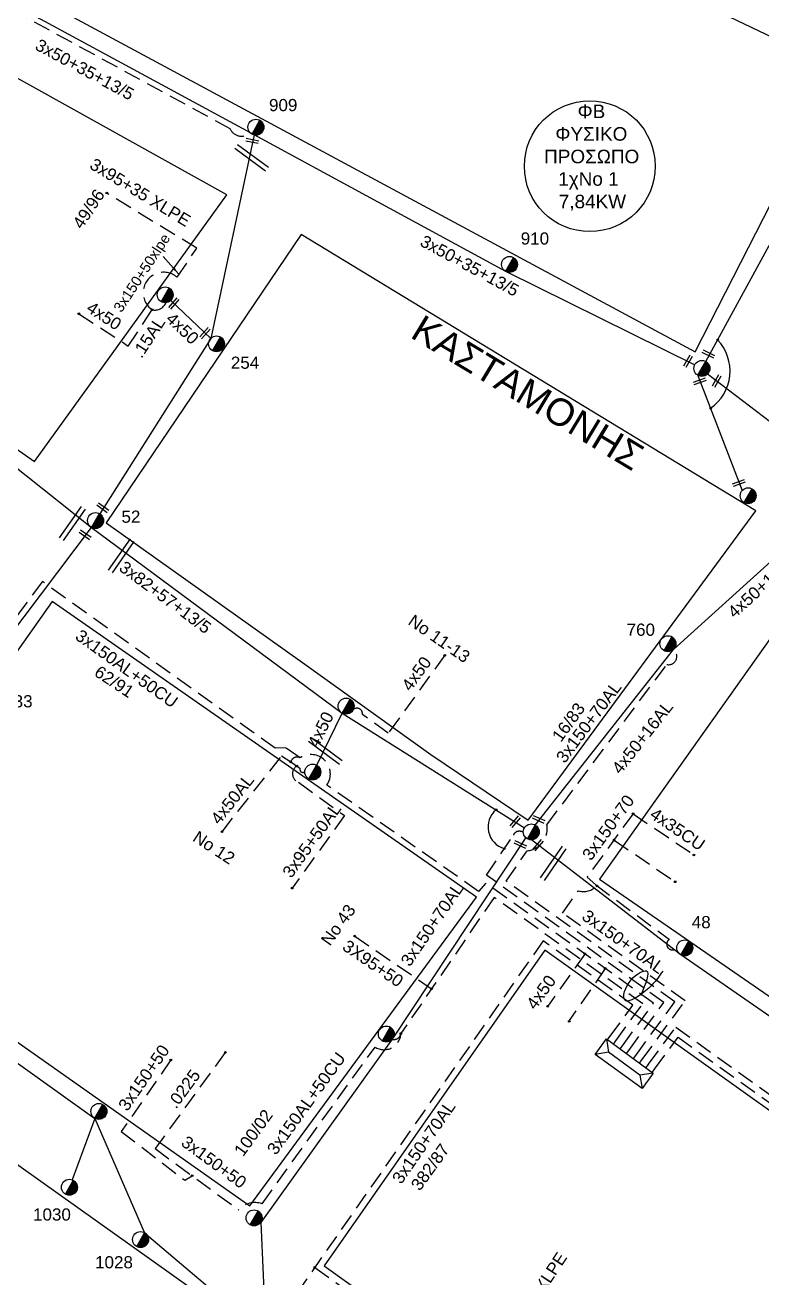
# Model space of a CAD drawing. Header units: millimetres. Extents: x 7477 to 9676, y 1828 to 2857.
# Drawn here: x 8109.8 to 8218.8, y 2212.9 to 2398.1 of the extents above; entities that cross this region are included whole.
import ezdxf
from ezdxf.enums import TextEntityAlignment as Align

# ---------------------------------------------------------------- set-up
doc = ezdxf.new("R2010")
doc.units = ezdxf.units.MM
doc.linetypes.add('DASHED', pattern=[19.05, 12.7, -6.35])
for name, color, linetype, lineweight in [('.0225', 7, 'DASHED', 30), ('.15AL', 7, 'Continuous', 30), ('3x150+50', 7, 'Continuous', 30), ('3x150+50 XLPE', 7, 'SYN_LINE', 30), ('3x150+70', 7, 'Continuous', 30), ('3x150+70AL', 7, 'DASHED', 30), ('3x150AL+50CU', 7, 'Continuous', 30), ('3X48+38', 7, 'Continuous', 30), ('3x50+35+13_5', 7, 'Continuous', 30), ('3x82+57+13_5', 7, 'Continuous', 30), ('3X95+50', 7, 'Continuous', 30), ('3x95+50AL', 7, 'Continuous', 30), ('4x35CU', 7, 'DASHED', 30), ('4x50', 7, 'Continuous', 30), ('4x50+16AL', 7, 'Continuous', 30), ('4x50+16CU', 7, 'Continuous', 30), ('4x50AL', 7, 'Continuous', 30), ('text διευθύνσεων', 250, 'Continuous', 30), ('Υπόβαθρο ΔΕΗ', 7, 'Continuous', 30)]:
    doc.layers.add(name, color=color, linetype=linetype, lineweight=lineweight)
for name, color, linetype in [('TEXT ΚΑΛΩΔΙΩΝ', 7, 'Continuous'), ('Άγνωστα', 7, 'Continuous'), ('ΑΓΝΩΣΤΟ ΕΝΑΕΡΙΟ ΚΑΛΩΔΙΟ', 7, 'Continuous'), ('ΑΓΝΩΣΤΟ ΥΠΟΓΕΙΟ ΚΑΛΩΔΙΟ', 7, 'DASHED'), ('Επιγραφές - Σχήματα', 7, 'Continuous'), ('Μηχανική τομή', 7, 'Continuous'), ('Στύλος ΦΜ', 7, 'Continuous'), ('Στύλος ΦΜ @ 1', 7, 'Continuous'), ('Συνδέσεις', 7, 'Continuous'), ('Τομή', 7, 'Continuous'), ('Υποσταθμός πόλεως', 7, 'Continuous'), ('Υπόγεια καλώδια Παροχών ΧΤ   4x50AL', 7, 'DASHED')]:
    doc.layers.add(name, color=color, linetype=linetype)
doc.styles.add('arial', font='ARIAL.TTF')
doc.styles.get("Standard").update_dxf_attribs({"font": 'ARIAL.TTF'})
doc.linetypes.add('SYN_LINE', pattern='A,0.5,-0.0001,["/\\/\\/\\/",Standard,S=0.1,R=0,X=0,Y=-0.05],-0.25', length=0.7501)
doc.dimstyles.new('ISO-25', dxfattribs={"dimtxt": 2.5, "dimasz": 2.5, "dimexe": 1.25, "dimexo": 0.625, "dimtad": 1, "dimtxsty": 'Standard', "dimcen": 2.5, "dimadec": 0, "dimazin": 0, "dimtfac": 1, "dimtmove": 0, "dimatfit": 3, "dimfxl": 1, "dimarcsym": 0})

# ---------------------------------------------------------------- blocks, each defined once
blk = doc.blocks.new('ΥΠΑΡΧΩΝ ΤΣΙΜΕΝΤΕΝΙΟΣ ΣΤΥΛΟΣ')
at = {"layer": 'Στύλος ΦΜ'}
blk.add_hatch(color=7, dxfattribs=at).paths.add_polyline_path([(-1.29, -2.28, 0.574793), (2.62, 0, 0.268822), (1.3, 2.27)])
at = {"layer": 'Στύλος ΦΜ', "color": 7}
blk.add_line((-1.29, -2.28), (1.3, 2.27), dxfattribs=at)
blk.add_circle((0, 0), 2.62, dxfattribs=at)
at = {"layer": 'Στύλος ΦΜ', "flags": 4}
for tag, p in [('ΑΡΙΘΜΟΣ', (-4.68, 8.05)), ('ΤΥΠΟΣ', (-4.91, 3.03))]:
    blk.add_attdef(tag, p, '', height=4, dxfattribs=at)
blk = doc.blocks.new('ΥΠΟΣΤΑΘΜΟΣ ΠΟΛΕΩΣ 8 ΑΝΑΧΩΡΗΣΕΩΝ')
at = {"layer": 'Υποσταθμός πόλεως', "linetype": 'Continuous', "ltscale": 40}
for p, q in [((-8.18, -2.82), (-8.18, -4)), ((-5.9, -2.82), (-5.9, -4)), ((-3.55, -2.82), (-3.55, -4)), ((-1.28, -2.82), (-1.28, -4)), ((1.23, -2.82), (1.23, -4)), ((3.56, -2.82), (3.56, -4)), ((6.03, -2.82), (6.03, -4)), ((8.16, -2.82), (8.16, -4))]:
    blk.add_line(p, q, dxfattribs=at)
blk.add_lwpolyline([(-8.57, 2.82), (8.57, 2.82), (8.57, -2.82), (-8.57, -2.82)], close=True, dxfattribs=at)
for points in [[(-5.75, 0), (-8.57, 2.82)], [(5.75, 0), (8.57, 2.82)], [(-8.57, -2.82), (-5.75, 0)], [(-5.75, 0), (5.75, 0)], [(8.57, -2.82), (5.75, 0)]]:
    blk.add_lwpolyline(points, dxfattribs=at)
at = {"layer": 'Υποσταθμός πόλεως', "linetype": 'SYN_LINE', "ltscale": 40, "flags": 1}
for tag, p in [('ΜΕΤΑΣΧΗΜΑΤΙΣΜΟΣ', (9.59, 1.44)), ('ΙΣΧΥΣ', (9.57, -1.35)), ('ΑΡΙΘΜΟΣ', (9.69, -4.07))]:
    blk.add_attdef(tag, p, '', height=1.8, dxfattribs=at)
blk = doc.blocks.new('ΤΟΜΗ')
at = {"layer": 'Τομή', "ltscale": 40}
for p, q in [((-5.68, 0), (17.06, 0)), ((-5.68, -2.77), (17.06, -2.77))]:
    blk.add_line(p, q, dxfattribs=at)
blk = doc.blocks.new('_ΣΥΝΔΕΣΗ')
at = {"layer": 'Συνδέσεις', "linetype": 'SYN_LINE', "ltscale": 40}
blk.add_hatch(color=256, dxfattribs=at).paths.add_polyline_path([(0.5, -0.01, 1), (-0.5, -0.01, 1)])
at = {"layer": 'Συνδέσεις'}
blk.add_circle((0, -0.01), 0.5, dxfattribs=at)
blk = doc.blocks.new('ΜΗΧΑΝΙΚΗ ΤΟΜΗ')
at = {"layer": 'Μηχανική τομή', "ltscale": 40}
for p, q in [((-1.89, 0.78), (5.69, 0.78)), ((-1.89, -0.77), (5.69, -0.77))]:
    blk.add_line(p, q, dxfattribs=at)

msp = doc.modelspace()

# ---------------------------------------------------------------- linework, layer by layer
at = {"layer": '.0225', "color": 6, "linetype": 'DASHED', "lineweight": -3, "ltscale": 0.2}
msp.add_lwpolyline([(8139.44, 2246.22), (8129.1, 2232.05)], dxfattribs=at)
at = {"layer": '.15AL', "color": 1, "linetype": 'DASHED', "lineweight": -3, "ltscale": 0.2}
msp.add_lwpolyline([(8125.1, 2350.63), (8128.63, 2356, 0.374396), (8130.65, 2357.03, -36.717216)], format="xyb", dxfattribs=at)
at = {"lineweight": -3, "ltscale": 0.2}
msp.add_circle((8193.32, 2377.21), 9.67, dxfattribs=at)
at = {"layer": '3x150+50', "color": 6, "linetype": 'DASHED', "lineweight": -3, "ltscale": 0.2}
for points in [[(8131.39, 2245.11), (8124.06, 2234.53)], [(8124.06, 2234.53), (8133.44, 2227.34), (8134.53, 2228)]]:
    msp.add_lwpolyline(points, dxfattribs=at)
msp.add_lwpolyline([(8129.1, 2232.05), (8129.07, 2232.01), (8141.46, 2222.92, -0.318493), (8144.87, 2223.85)], format="xyb", dxfattribs=at)
at = {"layer": '3x150+50', "color": 173, "linetype": 'DASHED', "lineweight": -3, "ltscale": 0.2}
msp.add_lwpolyline([(8152.66, 2214.44), (8168.24, 2203.29, -0.589207), (8172.47, 2200.04), (8194.58, 2184.02, -0.884338), (8198.35, 2181.31), (8214.87, 2169.55, -0.416709), (8218.89, 2169.87), (8224.41, 2177.64), (8210.4, 2187.87)], format="xyb", dxfattribs=at)
at = {"layer": '3x150+50 XLPE', "color": 1, "linetype": 'DASHED', "lineweight": -3, "ltscale": 0.2}
msp.add_lwpolyline([(8128.63, 2356, -1.062526), (8132.31, 2360.8), (8135.24, 2365.08), (8121.92, 2373.25)], format="xyb", dxfattribs=at)
at = {"layer": '3x150+70', "color": 151, "linetype": 'DASHED', "lineweight": -3, "ltscale": 0.2}
msp.add_lwpolyline([(8199.72, 2281.5), (8192.91, 2272.14), (8194.2, 2271), (8205.09, 2262.93, 1.193742), (8206.18, 2261.69, 1.94814)], format="xyb", dxfattribs=at)
msp.add_lwpolyline([(8196.9, 2277.6), (8205.95, 2271.45)], dxfattribs=at)
at = {"layer": '3x150+70AL', "color": 2, "linetype": 'DASHED', "lineweight": -3, "ltscale": 0.2}
msp.add_lwpolyline([(8200.1, 2245.79), (8205.89, 2253.7), (8180.97, 2271.56), (8184.08, 2276.03, 0.429679), (8186.99, 2279.88), (8204.7, 2303.56, 0.806697), (8205.68, 2305.78)], format="xyb", dxfattribs=at)
at = {"layer": '3x150+70AL', "color": 30, "linetype": 'DASHED', "lineweight": -3, "ltscale": 0.2}
msp.add_lwpolyline([(8199.09, 2246.52), (8204.28, 2253.62), (8178.06, 2272.41), (8182.02, 2278.34, -0.488175), (8183.49, 2278.72, 0.488175)], format="xyb", dxfattribs=at)
at = {"layer": '3x150+70AL', "color": 151, "linetype": 'DASHED', "lineweight": -3, "ltscale": 0.2}
msp.add_lwpolyline([(8201.02, 2245.12), (8207.41, 2253.85), (8189.29, 2266.83), (8191.59, 2270.12, 0.282283), (8194.39, 2270.87, -0.731827)], format="xyb", dxfattribs=at)
at = {"layer": '3x150+70AL', "color": 6, "linetype": 'DASHED', "lineweight": -3, "ltscale": 0.2}
msp.add_lwpolyline([(8197.16, 2247.94), (8201.15, 2253.41), (8179.19, 2269.14), (8165.39, 2249.01, -0.448852), (8164.13, 2248.17, -1.568504)], format="xyb", dxfattribs=at)
at = {"layer": '3x150+70AL', "color": 173, "linetype": 'DASHED', "lineweight": -3, "ltscale": 0.2}
msp.add_lwpolyline([(8196.3, 2248.57), (8199.7, 2253.22), (8186.43, 2262.73), (8146.9, 2206.2), (8147.74, 2205.5, -0.558582), (8147.35, 2202.76, -1.797923)], format="xyb", dxfattribs=at)
at = {"layer": '3x150+70AL', "color": 5, "linetype": 'DASHED', "lineweight": -3, "ltscale": 0.2}
msp.add_lwpolyline([(8201.97, 2244.42), (8206.02, 2249.96), (8271.53, 2203.05)], dxfattribs=at)
at = {"layer": '3x150+70AL', "color": 133, "linetype": 'DASHED', "lineweight": -3, "ltscale": 0.2}
msp.add_lwpolyline([(8202.89, 2243.75), (8206.36, 2248.49), (8259.6, 2210.37), (8243.45, 2189.14), (8226.71, 2163.92, 0.32682), (8226.78, 2162.6, 0.478916)], format="xyb", dxfattribs=at)
at = {"layer": '3x150AL+50CU', "color": 1, "linetype": 'DASHED', "lineweight": -3, "ltscale": 0.2}
msp.add_lwpolyline([(8198.15, 2247.21), (8202.75, 2253.5), (8177.96, 2271.25), (8176.88, 2270.03), (8154.45, 2285.74, 0.827347), (8150.52, 2289.77), (8148.38, 2291.23), (8146.79, 2291.19), (8112.42, 2315.83), (8087.91, 2283.02), (8080.48, 2270.45, 0.497418), (8079.13, 2268.1, -5.54402)], format="xyb", dxfattribs=at)
at = {"layer": '3x150AL+50CU', "color": 6, "linetype": 'DASHED', "lineweight": -3, "ltscale": 0.2}
msp.add_lwpolyline([(8144.87, 2223.85), (8161.57, 2247.02, 0.579136), (8165.39, 2249.01, -26.499243)], format="xyb", dxfattribs=at)
at = {"layer": '3X48+38', "color": 6, "linetype": 'Continuous', "lineweight": -3, "ltscale": 0.2}
msp.add_lwpolyline([(8210.47, 2348.35), (8221.57, 2368.65), (8234.47, 2400.25)], dxfattribs=at)
at = {"layer": '3x50+35+13_5', "color": 85, "linetype": 'Continuous', "lineweight": -3, "ltscale": 0.2}
for points in [[(8093.84, 2408.83), (8109.73, 2400.27), (8143.11, 2382.18), (8180.87, 2361.68), (8208.83, 2347.85)], [(8210.72, 2346.5), (8232.46, 2329.97), (8252.27, 2315.9), (8272.66, 2301.38), (8295.1, 2286.63)]]:
    msp.add_lwpolyline(points, dxfattribs=at)
at = {"layer": '3x50+35+13_5', "color": 6, "linetype": 'Continuous', "lineweight": -3, "ltscale": 0.2}
msp.add_lwpolyline([(8209.31, 2346.3), (8215.84, 2329.28)], dxfattribs=at)
at = {"layer": '3x82+57+13_5', "color": 2, "linetype": 'Continuous', "lineweight": -3, "ltscale": 0.2}
msp.add_lwpolyline([(8097.63, 2341.28), (8119.68, 2323.81)], dxfattribs=at)
at = {"layer": '3x82+57+13_5', "color": 30, "linetype": 'Continuous', "lineweight": -3, "ltscale": 0.2}
msp.add_lwpolyline([(8119.68, 2323.81), (8156.72, 2296.39), (8183.67, 2279.44)], dxfattribs=at)
at = {"layer": '3x82+57+13_5', "color": 151, "linetype": 'Continuous', "lineweight": -3, "ltscale": 0.2}
msp.add_lwpolyline([(8266.81, 2219.38), (8232.73, 2242.68), (8206.78, 2260.65), (8184.68, 2277.63)], dxfattribs=at)
at = {"layer": '3X95+50', "color": 6, "linetype": 'DASHED', "lineweight": -3, "ltscale": 0.2}
msp.add_lwpolyline([(8158.57, 2263.42), (8169.93, 2255.63)], dxfattribs=at)
at = {"layer": '3x95+50AL', "color": 1, "linetype": 'DASHED', "lineweight": -3, "ltscale": 0.2}
msp.add_lwpolyline([(8150, 2288.55, 0.620776), (8150.26, 2286.15), (8157.06, 2281.22), (8149.33, 2270.51)], format="xyb", dxfattribs=at)
at = {"layer": '4x35CU', "color": 151, "linetype": 'DASHED', "lineweight": -3, "ltscale": 0.2}
msp.add_lwpolyline([(8199.72, 2281.5), (8208.71, 2275.41)], dxfattribs=at)
at = {"layer": '4x50', "color": 1, "linetype": 'Continuous', "lineweight": -3, "ltscale": 0.2}
msp.add_lwpolyline([(8131.38, 2357.36), (8137.29, 2351.77)], dxfattribs=at)
at = {"layer": '4x50', "color": 1, "linetype": 'DASHED', "lineweight": -3, "ltscale": 0.2}
msp.add_lwpolyline([(8117.79, 2355.4), (8125.1, 2350.63)], dxfattribs=at)
at = {"layer": '4x50', "color": 30, "linetype": 'DASHED', "lineweight": -3, "ltscale": 0.2}
msp.add_lwpolyline([(8171.88, 2304.92), (8163.53, 2293.39), (8159.7, 2296.16, 0.728939), (8158.35, 2296.87, 82.556598)], format="xyb", dxfattribs=at)
at = {"layer": '4x50', "color": 30, "linetype": 'Continuous', "lineweight": -3, "ltscale": 0.2}
msp.add_lwpolyline([(8152.95, 2288.69), (8156.72, 2296.39)], dxfattribs=at)
at = {"layer": '4x50+16AL', "color": 2, "linetype": 'Continuous', "lineweight": -3, "ltscale": 0.2}
for points in [[(8185.25, 2279.83), (8205.68, 2305.78), (8232.46, 2329.97)], [(8183.84, 2277.98), (8164.13, 2248.17), (8144.67, 2221.1), (8145.39, 2205.54)], [(8080.2, 2266.01), (8097.32, 2252.78), (8120.17, 2236.48), (8127.51, 2219.58), (8144.54, 2205.12)], [(8120.17, 2236.48), (8116.8, 2227.39)]]:
    msp.add_lwpolyline(points, dxfattribs=at)
at = {"layer": '4x50+16CU', "color": 1, "linetype": 'Continuous', "lineweight": -3, "ltscale": 0.2}
msp.add_lwpolyline([(8080.23, 2268.07), (8088.99, 2282.54), (8102.29, 2300.82), (8119.68, 2323.81)], dxfattribs=at)
at = {"layer": '4x50AL', "color": 1, "linetype": 'DASHED', "lineweight": -3, "ltscale": 0.2}
for points in [[(8138.96, 2278.83), (8147.77, 2290.05), (8149.11, 2289.16, -0.471017), (8150.52, 2289.77, 0.648154)], [(8149.11, 2289.16), (8150.46, 2288.23, 0.742394), (8151.18, 2287.71, 0.850162)]]:
    msp.add_lwpolyline(points, format="xyb", dxfattribs=at)
at = {"layer": 'Άγνωστα', "color": 1, "linetype": 'DASHED', "ltscale": 0.2}
msp.add_lwpolyline([(8195.59, 2258.61), (8190.28, 2250.95)], dxfattribs=at)
at = {"layer": 'ΑΓΝΩΣΤΟ ΕΝΑΕΡΙΟ ΚΑΛΩΔΙΟ', "color": 1, "linetype": 'Continuous', "lineweight": -3, "ltscale": 0.2}
msp.add_lwpolyline([(8143.72, 2381.83), (8137.29, 2351.77), (8120.89, 2325.83)], dxfattribs=at)
at = {"layer": 'ΑΓΝΩΣΤΟ ΥΠΟΓΕΙΟ ΚΑΛΩΔΙΟ', "color": 85, "linetype": 'DASHED', "lineweight": -3, "ltscale": 0.2}
msp.add_lwpolyline([(8088.58, 2410.22, 0.538103), (8094.44, 2407.69), (8140.13, 2382.79, 0.535113), (8143.11, 2382.18, -102.691025)], format="xyb", dxfattribs=at)
at = {"layer": 'Υπόβαθρο ΔΕΗ', "lineweight": -3}
for points in [[(8230.25, 2391.49), (8104.64, 2451.47), (8085.75, 2416.04), (8208.87, 2349.76)], [(8139.67, 2372.96), (8106.66, 2391.36), (8080.79, 2354.9), (8111.23, 2333.56)], [(8184.22, 2280.57), (8217.87, 2326.28), (8150.66, 2367.1), (8121.83, 2324.49), (8150.84, 2303.87), (8169.82, 2290.24), (8184.22, 2280.57)], [(8290, 2273.32), (8227.35, 2317.78), (8194.73, 2271.82), (8257.5, 2228.56)], [(8250.27, 2215.9), (8186.67, 2261.33), (8154.05, 2214.68), (8217.09, 2169.56)], [(8134.4, 2211.39), (8101.01, 2165.49), (8101.01, 2165.49), (8039.06, 2209.08), (8072.48, 2255.42), (8072.48, 2255.42)]]:
    msp.add_lwpolyline(points, close=True, dxfattribs=at)
for points in [[(8113.87, 2312.85), (8081.42, 2266.94), (8143.08, 2223.55), (8176.57, 2269.15), (8176.57, 2269.15)], [(8176.57, 2269.15), (8113.87, 2312.85), (8113.87, 2312.85)]]:
    msp.add_lwpolyline(points, dxfattribs=at)
for centre, radius, start, end in [((8207.36, 2346.94), 6.69, 304.7072, 43.4952), ((8181.6, 2279.54), 3.32, 130.0867, 253.9178)]:
    msp.add_arc(centre, radius, start, end, dxfattribs=at)
msp.add_spline([(8204.09, 2258.23), (8202.03, 2255.74), (8198.49, 2253.94), (8199.44, 2256.97), (8201.68, 2258.27), (8200.84, 2254.65)], degree=3, dxfattribs=at)
at = {"layer": 'Υπόγεια καλώδια Παροχών ΧΤ   4x50AL', "color": 1, "linetype": 'DASHED', "ltscale": 0.2}
msp.add_lwpolyline([(8192.57, 2260.77), (8187.12, 2253.07)], dxfattribs=at)

# ---------------------------------------------------------------- block references
at = {"layer": 'Μηχανική τομή', "lineweight": -3, "zscale": 0.4999999999999997}
for p, xscale, yscale, rotation in [((8143.89, 2380.84), 0.2499999999999463, 0.2499999999999463, 168.8394851337632), ((8132.13, 2357.28), 0.2499999999999462, 0.2499999999999462, 228.4072255769233), ((8136.74, 2352.91), 0.2499999999999462, 0.2499999999999462, 228.4072255769233), ((8211.3, 2349.21), 0.2499999999999462, 0.2499999999999462, 154.0853549275791), ((8208.04, 2348.78), 0.2499999999999462, 0.2499999999999462, 240.3996471379264), ((8212.29, 2345.86), 0.2499999999999462, 0.2499999999999462, 240.3996471379264), ((8210, 2345.55), 0.2499999999999462, 0.2499999999999462, 199.0782551174919), ((8215.77, 2330.52), 0.2499999999999463, 0.2499999999999463, 199.0782551174919), ((8121.73, 2326.43), 0.2499999999999462, 0.2499999999999462, 144.63081119007), ((8119.1, 2322.44), 0.2499999999999462, 0.2499999999999462, 145.1619429937839), ((8182.57, 2280.69), 0.2499999999999463, 0.2499999999999463, 229.4170156467401), ((8186.23, 2280.45), 0.2499999999999463, 0.2499999999999463, 156.1103836442747), ((8183.52, 2276.75), 0.2499999999999463, 0.2499999999999463, 156.1103836442747), ((8185.96, 2277.22), 0.2499999999999463, 0.2499999999999463, 229.4170156467401)]:
    msp.add_blockref('ΜΗΧΑΝΙΚΗ ΤΟΜΗ', p, dxfattribs=dict(at, xscale=xscale, yscale=yscale, rotation=rotation))
at = {"layer": 'Στύλος ΦΜ @ 1', "lineweight": -3, "ltscale": 40}
ref = msp.add_blockref('ΥΠΑΡΧΩΝ ΤΣΙΜΕΝΤΕΝΙΟΣ ΣΤΥΛΟΣ', (8143.97, 2382.98), dxfattribs=dict(at, xscale=0.4499999999998539, yscale=0.4499999999998539, zscale=0.4499999999998539))
ref.add_attrib('ΤΥΠΟΣ', '909', (8145.9, 2385.35), dxfattribs={"layer": 'Στύλος ΦΜ', "height": 1.8, "flags": 4})
ref = msp.add_blockref('ΥΠΑΡΧΩΝ ΤΣΙΜΕΝΤΕΝΙΟΣ ΣΤΥΛΟΣ', (8181.45, 2362.7), dxfattribs=dict(at, xscale=0.4499999999998581, yscale=0.4499999999998581, zscale=0.4499999999998581))
ref.add_attrib('ΤΥΠΟΣ', '910', (8183.11, 2365.63), dxfattribs={"layer": 'Στύλος ΦΜ', "height": 1.8, "flags": 4})
for p, xscale, yscale, zscale in [((8130.55, 2358.2), 0.449999999999818, 0.449999999999818, 0.449999999999818), ((8209.89, 2347.33), 0.4499999999998181, 0.4499999999998181, 0.4499999999998181), ((8216.73, 2328.51), 0.4499999999998181, 0.4499999999998181, 0.4499999999998181), ((8157.3, 2297.41), 0.449999999999818, 0.449999999999818, 0.449999999999818), ((8152.36, 2287.67), 0.449999999999818, 0.449999999999818, 0.449999999999818), ((8184.67, 2278.81), 0.449999999999818, 0.449999999999818, 0.449999999999818), ((8163.24, 2248.95), 0.449999999999818, 0.449999999999818, 0.449999999999818), ((8120.75, 2237.51), 0.4499999999998181, 0.4499999999998181, 0.4499999999998181), ((8143.69, 2221.76), 0.4499999999998181, 0.4499999999998181, 0.4499999999998181)]:
    msp.add_blockref('ΥΠΑΡΧΩΝ ΤΣΙΜΕΝΤΕΝΙΟΣ ΣΤΥΛΟΣ', p, dxfattribs=dict(at, xscale=xscale, yscale=yscale, zscale=zscale))
ref = msp.add_blockref('ΥΠΑΡΧΩΝ ΤΣΙΜΕΝΤΕΝΙΟΣ ΣΤΥΛΟΣ', (8138.14, 2350.96), dxfattribs=dict(at, xscale=0.4499999999997951, yscale=0.4499999999997951, zscale=0.4499999999997951))
ref.add_attrib('ΤΥΠΟΣ', '254', (8140.26, 2347.27), dxfattribs={"layer": 'Στύλος ΦΜ', "height": 1.8, "rotation": 360, "flags": 4})
ref = msp.add_blockref('ΥΠΑΡΧΩΝ ΤΣΙΜΕΝΤΕΝΙΟΣ ΣΤΥΛΟΣ', (8120.26, 2324.84), dxfattribs=dict(at, xscale=0.4499999999998503, yscale=0.4499999999998503, zscale=0.4499999999998503))
ref.add_attrib('ΤΥΠΟΣ', '52', (8124.09, 2324.51), dxfattribs={"layer": 'Στύλος ΦΜ', "height": 1.8, "flags": 4})
ref = msp.add_blockref('ΥΠΑΡΧΩΝ ΤΣΙΜΕΝΤΕΝΙΟΣ ΣΤΥΛΟΣ', (8204.87, 2306.64), dxfattribs=dict(at, xscale=0.4499999999998181, yscale=0.4499999999998181, zscale=0.4499999999998181))
ref.add_attrib('ΤΥΠΟΣ', '760', (8198.76, 2307.81), dxfattribs={"layer": 'Στύλος ΦΜ', "height": 1.8, "flags": 4})
ref = msp.add_blockref('ΥΠΑΡΧΩΝ ΤΣΙΜΕΝΤΕΝΙΟΣ ΣΤΥΛΟΣ', (8103.28, 2300.18), dxfattribs=dict(at, xscale=0.4499999999997824, yscale=0.4499999999997824, zscale=0.4499999999997824))
ref.add_attrib('ΤΥΠΟΣ', '233', (8106.76, 2297.23), dxfattribs={"layer": 'Στύλος ΦΜ', "height": 1.8, "flags": 4})
ref = msp.add_blockref('ΥΠΑΡΧΩΝ ΤΣΙΜΕΝΤΕΝΙΟΣ ΣΤΥΛΟΣ', (8207.36, 2261.68), dxfattribs=dict(at, xscale=0.4499999999998514, yscale=0.4499999999998514, zscale=0.4499999999998514))
ref.add_attrib('ΤΥΠΟΣ', '48', (8208.39, 2264.58), dxfattribs={"layer": 'Στύλος ΦΜ', "height": 1.8, "flags": 4})
ref = msp.add_blockref('ΥΠΑΡΧΩΝ ΤΣΙΜΕΝΤΕΝΙΟΣ ΣΤΥΛΟΣ', (8116.39, 2226.29), dxfattribs=dict(at, xscale=0.4499999999998113, yscale=0.4499999999998113, zscale=0.4499999999998113))
ref.add_attrib('ΤΥΠΟΣ', '1030', (8111.02, 2221.37), dxfattribs={"layer": 'Στύλος ΦΜ', "height": 1.8, "flags": 4})
ref = msp.add_blockref('ΥΠΑΡΧΩΝ ΤΣΙΜΕΝΤΕΝΙΟΣ ΣΤΥΛΟΣ', (8126.92, 2218.56), dxfattribs=dict(at, xscale=0.4499999999998185, yscale=0.4499999999998185, zscale=0.4499999999998185))
ref.add_attrib('ΤΥΠΟΣ', '1028', (8120.19, 2214.31), dxfattribs={"layer": 'Στύλος ΦΜ', "height": 1.8, "flags": 4})
at = {"layer": 'Συνδέσεις', "lineweight": -3, "xscale": 0.25, "yscale": 0.25, "zscale": 0.25}
for p in [(8121.92, 2373.25), (8128.63, 2356), (8117.79, 2355.4), (8212.22, 2351.55), (8211.18, 2341.44), (8171.88, 2304.92), (8149.11, 2289.17), (8150, 2288.56), (8179.47, 2282.09), (8199.72, 2281.5), (8138.96, 2278.84), (8180.69, 2276.35), (8196.9, 2277.6), (8208.71, 2275.41), (8149.33, 2270.51), (8194.39, 2270.84), (8205.95, 2271.45), (8158.57, 2263.42), (8192.56, 2260.83), (8195.59, 2258.64), (8169.93, 2255.63), (8187.1, 2253.06), (8190.28, 2250.82), (8165.39, 2249.02), (8139.44, 2246.22), (8131.39, 2245.11), (8134.53, 2228.01), (8152.66, 2214.44)]:
    msp.add_blockref('_ΣΥΝΔΕΣΗ', p, dxfattribs=at)
at = {"layer": 'Τομή', "lineweight": -3, "xscale": 0.2499999999999996, "yscale": 0.2499999999999996, "zscale": 0.2499999999999996}
for p, rotation in [((8142.38, 2379.6), 323.5006482361051), ((8117.91, 2325.37), 235.1934397367471), ((8125.13, 2320.59), 235.1934397367471), ((8153.28, 2291.92), 323.5006482361051), ((8188.99, 2275.14), 235.1934397367471)]:
    msp.add_blockref('ΤΟΜΗ', p, dxfattribs=dict(at, rotation=rotation))
at = {"layer": 'Υποσταθμός πόλεως', "lineweight": -3, "xscale": 0.4999999999999999, "yscale": 0.4999999999999999, "zscale": 0.4999999999999999, "rotation": 143.8215490739864}
msp.add_blockref('ΥΠΟΣΤΑΘΜΟΣ ΠΟΛΕΩΣ 8 ΑΝΑΧΩΡΗΣΕΩΝ', (8198.41, 2244.55), dxfattribs=at)

# ---------------------------------------------------------------- texts
at = {"layer": 'text διευθύνσεων', "color": 7, "lineweight": -3, "ltscale": 40, "insert": (8168.68, 2355.42), "char_height": 4, "width": 94.4586, "attachment_point": 1, "rotation": 328.9099, "style": 'arial'}
msp.add_mtext('KAΣTAMONHΣ', dxfattribs=at)
at = {"layer": 'TEXT ΚΑΛΩΔΙΩΝ', "linetype": 'Continuous', "lineweight": -3, "ltscale": 0.2}
for s, height, rotation, p in [('3x50+35+13/5', 1.8, 331.5345, (8118.67, 2391.51)), ('3x95+35 XLPE', 1.8, 328.5002, (8126.89, 2373.35)), ('3x150+50xlpe', 1.5225, 56.7094, (8127.09, 2361.45)), ('3x50+35+13/5', 1.8, 331.5009, (8175.56, 2362.51)), ('4x50', 1.8, 326.8834, (8121.53, 2355.11)), ('.15AL', 1.8, 56.7094, (8128.11, 2351.94)), ('4x50', 1.8, 316.5922, (8133.11, 2353.25)), ('3x82+57+13/5', 1.8, 323.4823, (8130.58, 2313.5)), ('4x50+16AL', 1.8, 42.0923, (8218.85, 2315.25)), ('3x150AL+50CU', 1.8, 324.3734, (8124.87, 2302.96)), ('4x50', 1.8, 54.0953, (8167.69, 2302.21)), ('3x150+70AL', 1.8, 53.2186, (8193.15, 2295.06)), ('4x50', 1.8, 63.8713, (8153.52, 2293.95)), ('4x50+16AL', 1.8, 51.7864, (8201.09, 2292.81)), ('4x50AL', 1.8, 51.866, (8140.47, 2283.67)), ('3x150+70', 1.8, 54.1453, (8196.03, 2279.47)), ('3x95+50AL', 1.8, 54.2142, (8152.21, 2277.58)), ('4x35CU', 1.8, 325.8747, (8206.3, 2279.22)), ('3x150+70AL', 1.8, 55.5613, (8169.99, 2265.15)), ('3x150+70AL', 1.8, 324.3798, (8198.28, 2262.6)), ('3X95+50', 1.8, 325.5613, (8161.28, 2259.38)), ('3x150+50', 1.8, 55.2745, (8127.39, 2242.49)), ('3x150AL+50CU', 1.8, 54.2281, (8151.4, 2238.69)), ('.0225', 1.8, 53.8826, (8133.29, 2240.84)), ('3x150+70AL', 1.8, 55.0325, (8168.77, 2232.96)), ('3x150+50', 1.8, 323.7056, (8137.77, 2230.02)), ('3x95+35CUXLPE', 1.8, 56.5731, (8183.86, 2208.16))]:
    msp.add_text(s, height=height, rotation=rotation, dxfattribs=at).set_placement(p, align=Align.MIDDLE_CENTER)
at = {"layer": 'Άγνωστα', "lineweight": -3, "ltscale": 40, "char_height": 1.8, "width": 27.758, "attachment_point": 1, "style": 'arial'}
for s, insert, rotation in [('49/96', (8116.74, 2368.79), 56.4694), ('No 11-13', (8167.33, 2311.07), 325.254), ('\\pt3.6;62/91', (8120.91, 2303.52), 326.3888), ('16/83', (8187.59, 2293.02), 54.1886), ('No 12', (8135.45, 2279.09), 326.8344), ('No 43', (8153.44, 2262.89), 54.1886), ('4x50', (8183.79, 2253.45), 54.1886), ('100/02', (8140.61, 2231.77), 54.1886), ('382/87', (8166.74, 2226.69), 54.1886)]:
    msp.add_mtext(s, dxfattribs=dict(at, insert=insert, rotation=rotation))
at = {"layer": 'Υπόβαθρο ΔΕΗ', "lineweight": -3, "char_height": 2, "width": 17.2548, "attachment_point": 1}
for s, insert in [('{\\W8.64836; }ΦΒ \\P{\\W4.42067; }ΦΥΣΙΚΟ \\P{\\W2.28183; }ΠΡΟΣΩΠΟ', (8184.8, 2386.32)), ('{\\W5.64925; }1χΝο 1\\P{\\W5.75643; }7,84KW', (8184.27, 2376.33))]:
    msp.add_mtext(s, dxfattribs=dict(at, insert=insert))

# ---------------------------------------------------------------- leaders
at = {"layer": 'Επιγραφές - Σχήματα', "lineweight": -3, "ltscale": 40}
msp.add_leader([(8132.53, 2361.31), (8130.26, 2363.86)], dimstyle='ISO-25', override={"dimasz": 1, "dimtad": 0}, dxfattribs=at)

doc.saveas('drawing.dxf')
